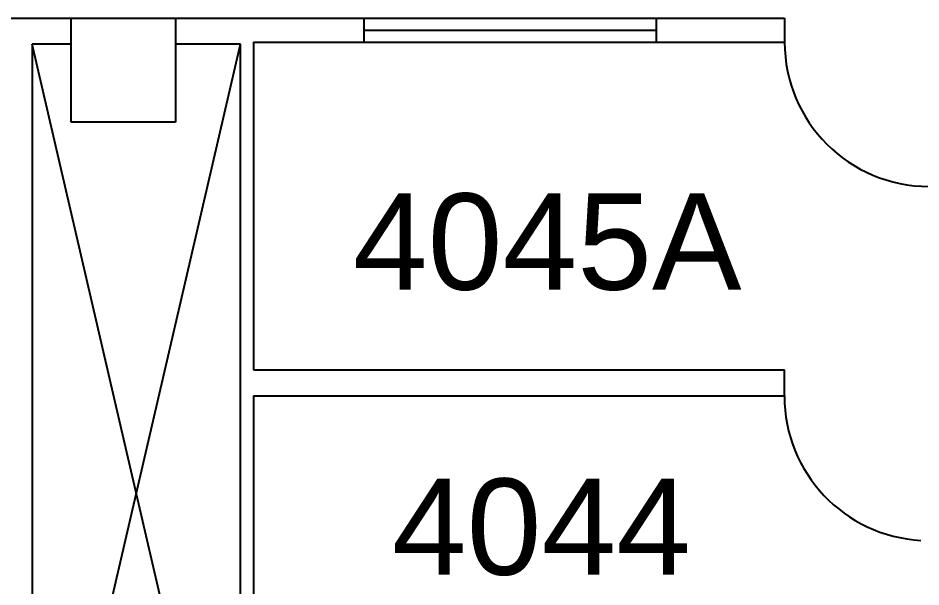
# Model space of a CAD drawing. Extents: x 338 to 7662, y 1527 to 4803.
# Drawn here: x 3696.7 to 3922, y 3176.1 to 3318 of the extents above; entities that cross this region are included whole.
import ezdxf

# ---------------------------------------------------------------- set-up
doc = ezdxf.new("R2010")
doc.units = 0
doc.header["$LTSCALE"] = 96
doc.header["$MEASUREMENT"] = 0
for name, color, linetype in [('A-ANNO-TX192', 4, 'CONTINUOUS'), ('A-COLS', 5, 'CONTINUOUS'), ('A-DOOR', 2, 'CONTINUOUS'), ('A-GLAZ', 2, 'CONTINUOUS'), ('A-GLAZ-SILL', 1, 'CONTINUOUS'), ('A-SHFT', 1, 'CONTINUOUS'), ('A-WALL-FULL', 6, 'CONTINUOUS')]:
    doc.layers.add(name, color=color, linetype=linetype)
doc.styles.add('ARIAL', font='arial.ttf')

msp = doc.modelspace()

# ---------------------------------------------------------------- linework, layer by layer
at = {"layer": 'A-COLS'}
for p, q in [((3710, 3292), (3710, 3318)), ((3710, 3318), (3736, 3318)), ((3736, 3318), (3736, 3292)), ((3736, 3292), (3710, 3292))]:
    msp.add_line(p, q, dxfattribs=at)
at = {"layer": 'A-DOOR'}
for centre, radius, end in [((3924, 3312), 36, 270), ((3924, 3223.75), 36.06659, 266.8211478)]:
    msp.add_arc(centre, radius, 180, end, dxfattribs=at)
at = {"layer": 'A-GLAZ'}
msp.add_line((3783, 3315), (3856.05896, 3315), dxfattribs=at)
at = {"layer": 'A-GLAZ-SILL'}
for p, q in [((3783, 3318), (3856.05896, 3318)), ((3783, 3312), (3856.05896, 3312))]:
    msp.add_line(p, q, dxfattribs=at)
at = {"layer": 'A-SHFT'}
for p, q in [((3700.25, 3087.25), (3752.25, 3311.5)), ((3752.25, 3087.25), (3700.25, 3311.5)), ((3710, 3311.5), (3700.25, 3311.5))]:
    msp.add_line(p, q, dxfattribs=at)
at = {"layer": 'A-WALL-FULL'}
for p, q in [((3689.5, 3318), (3710, 3318)), ((3736, 3318), (3783, 3318)), ((3783, 3318), (3783, 3312)), ((3856.05896, 3312), (3856.05896, 3318)), ((3856.05896, 3318), (3888, 3318)), ((3888, 3318), (3888, 3312)), ((3700.25, 3311.5), (3700.25, 3087.25)), ((3752.25, 3311.5), (3736, 3311.5)), ((3752.25, 3087.25), (3752.25, 3311.5)), ((3755.5, 3312), (3755.5, 3230.25)), ((3755.5, 3312), (3783, 3312)), ((3856.05896, 3312), (3888, 3312)), ((3755.5, 3230.25), (3888, 3230.25)), ((3888, 3223.75), (3888, 3230.25)), ((3755.5, 3223.75), (3888, 3223.75)), ((3755.5, 3223.75), (3755.5, 3166.5))]:
    msp.add_line(p, q, dxfattribs=at)

# ---------------------------------------------------------------- texts
at = {"layer": 'A-ANNO-TX192', "style": 'ARIAL'}
for s, p in [('4045A', (3780.31609, 3250.26277)), ('4044', (3790.03977, 3179.15891))]:
    msp.add_text(s, height=24, dxfattribs=at).set_placement(p)

doc.saveas('drawing.dxf')
